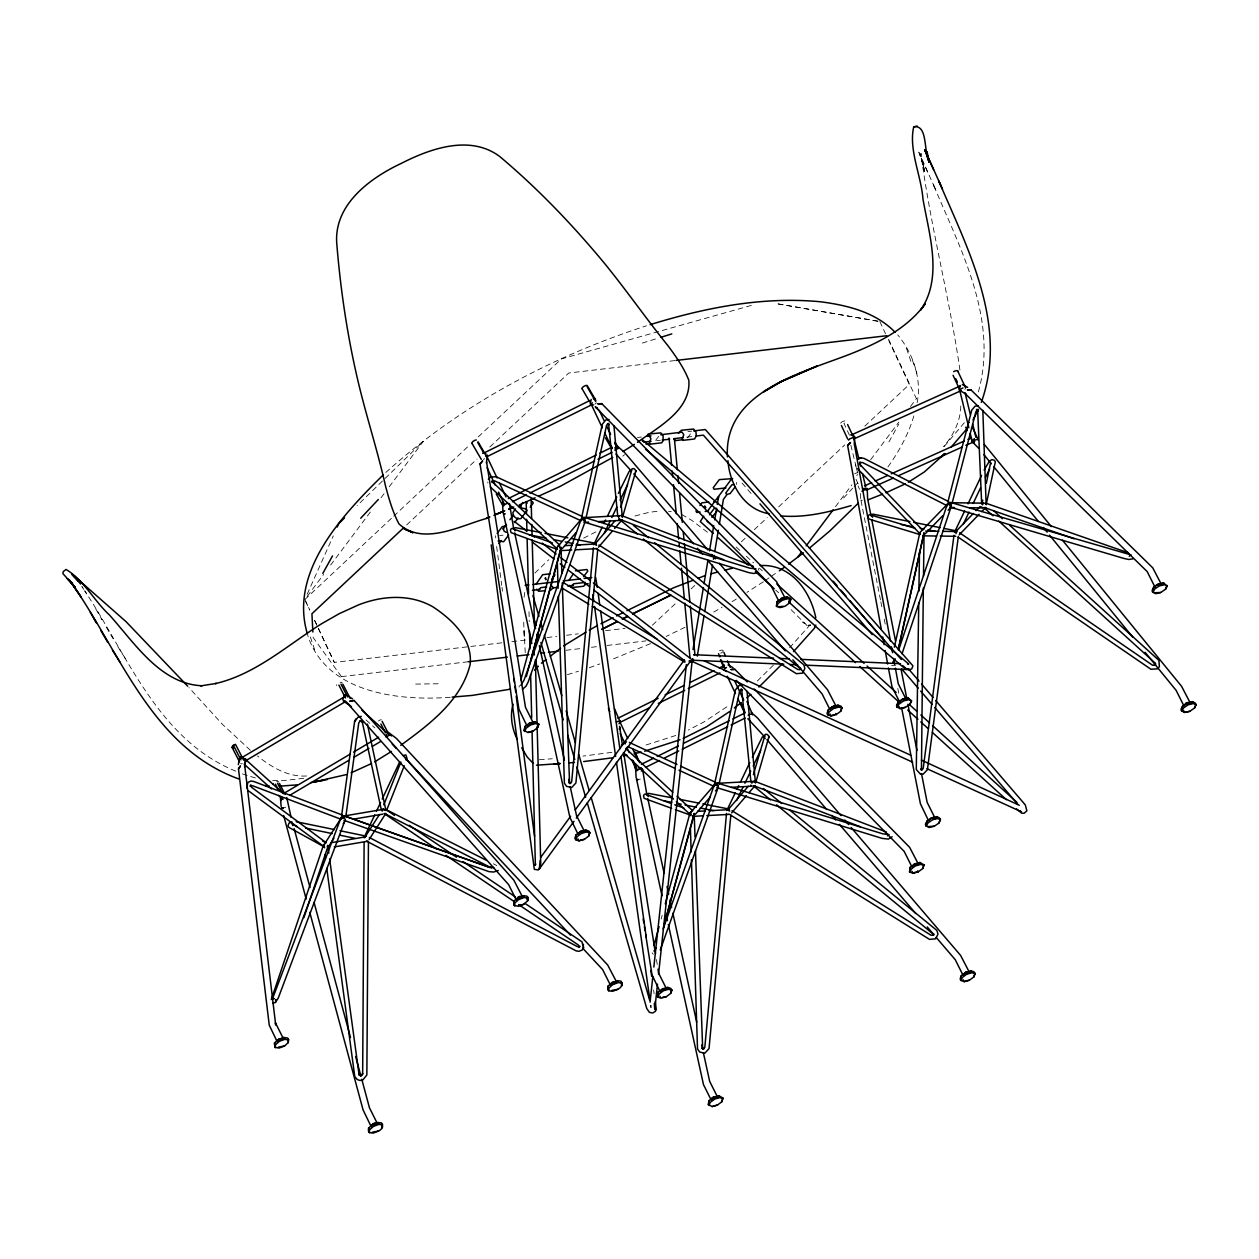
<?xml version="1.0" encoding="UTF-8"?>
<svg xmlns="http://www.w3.org/2000/svg" width="1259" height="1259" viewBox="0 0 1259 1259"><rect width="100%" height="100%" fill="white"/><g stroke="black" fill="none" stroke-linecap="round" stroke-linejoin="round"><path stroke-width="0.75" stroke-dasharray="5 3.75" d="M651.045 1005.217L650.982 1007.704L650.431 1003.801M736.72 484.479L736.531 482.417M495.574 535.736L495.731 537.876M960.79 406.012C960.491 421.246 953.378 435.394 943.51 446.693M917.15 402.628C921.871 378.518 913.09 353.543 897.793 334.925M519.07 687.115L519.29 685.557M524.074 597.285L524.814 592.249M913.861 415.926C908.353 434.701 898.674 452.123 887.217 467.923M978.385 391.911C998.67 318.873 960.334 249.109 932.935 183.688L936.649 191.698M661.148 919.039L662.187 915.246M307.18 594.232L333.289 535.846M888.948 441.94L898.737 424.11M964.347 422.678L943.778 446.976M840.634 423.181L840.933 422.772A3.037 1.133 -25.1 0 1 845.576 420.884A3.037 1.133 -25.1 0 1 843.955 423.433L850.108 436.59M307.165 596.404L323.61 574.466M330.613 565.086L370.524 511.815M381.052 497.73L384.562 493.04M389.251 486.777L423.292 441.327L357.084 505.677M835.472 506.716L851.934 484.778M870.661 459.724L898.832 422.127M910.54 406.484L916.426 398.631M655.671 440.351L658.803 436.181M687.477 437.896L692.702 430.956M534.886 573.05L548.735 559.767M789.566 647.803L810.261 624.669L807.255 625.739L810.686 625.314L807.082 624.999L802.66 621.977L807.129 625.644L788.732 607.342M843.593 497.982L852.831 488.067M854.153 486.651L859.441 481.001M773.341 665.208L756.612 681.733M385.852 472.44C460.432 405.13 551.112 356.627 646.449 325.798M304.82 599.552L392.289 517.528M393.689 516.206L469.686 444.931M478.263 436.889L561.435 358.894L751.576 305.339M406.626 524.987L476.956 459.079M489.83 446.992L568.769 373.01L676.083 360.436M652.382 625.204L676.823 602.321M691.144 588.882L695.472 584.837M741.362 541.811L745.706 537.766M754.283 529.709L767.235 517.591M778.676 506.842L844.726 444.946M864.791 426.14L909.313 384.42L888.854 340.764M622.686 456.199L624.558 454.719M726.852 706.818L703.86 722.005L688.343 730.047M763.347 581.784L746.98 592.344M764.953 580.698L769.721 577.409M771.326 576.307L777.684 571.932M732.061 601.692L737.034 598.576M713.711 612.047L722.052 607.326M583.609 538.144L596.483 531.597M685.006 627.25L666.153 636.44M895.59 665.539L891.592 665.633M381.194 719.534L379.101 720.51A3.037 1.448 -27.2 0 0 378.534 720.982M650.557 643.617L610.269 660.188M675.815 735.476L643.255 745.895M589.322 667.695L599.803 663.934M283.369 808.026L285.746 807.208M642.31 343.062L657.056 338.482M567.4 674.682L578.463 671.236M635.008 515.97L649.487 512.224L660.283 511.028M638.014 779.683L640.312 779.101M303.781 778.298L284.03 780.517L270.638 780.344M611.858 752.347L582.98 756.108M686.753 437.141L692.293 436.48M499.634 535.547L503.033 535.154M637.479 437.455L641.366 437.015M687.902 431.585L691.773 431.129M314.64 620.498L334.28 662.407L502.152 642.767M511.878 641.649L527.521 639.792M547.004 637.526L556.793 636.377M566.519 635.244L578.259 633.859M605.548 630.68L625.093 628.383M341.394 676.634L468.364 661.73M566.046 650.274L581.674 648.448M591.431 647.299L597.301 646.607M607.058 645.458L646.135 640.878M656.663 440.681L660.377 440.257M450.297 697.266C398.71 701.2 326.128 693.001 307.731 635.339M539.324 759.744L552.276 758.752M415.675 684.078L439.706 683.747M306.551 775.985C287.965 777.181 271.456 767.124 257.481 755.982M668.545 511.327L671.315 511.705M877.932 321.218L776.268 303.608L879.821 321.564M880.482 599.945L860.888 499.933L862.069 500.216M255.404 777.92L249.109 776.079M242.436 773.907L247.441 775.528M860.888 499.933L862.179 500.452M235.748 771.138C158.382 739.6 127.647 655.75 84.731 590.849M493.339 863.8L496.801 865.547M681.733 514.506L691.474 520.156L710.375 534.446M250.415 750.317L222.166 724.067L188.944 687.587M366.086 719.975L374.852 727.875M736.122 546.957L740.481 550.938M746.304 556.226L753.574 562.836M759.397 568.124L762.309 570.783M775.733 590.109L778.629 592.753M742.086 483.047L752.3 494.929M341.425 676.618L313.161 637.495L313.003 633.828M652.178 952.795L653.248 954.291M83.802 589.417L81.914 586.537L86.745 593.918M117.921 646.796L125.333 658.52M106.323 627.234L113.121 638.785M95.826 609.057L101.963 619.601L99.933 616.107M888.508 339.19L916.395 398.647M934.745 187.654L919.385 153.504L923.461 165.37M879.852 321.549L885.549 333.792M856.041 479.317L859.11 485.895M858.009 485.927L859.582 489.31M304.851 599.536L309.761 610.001M314.671 620.482L334.312 662.391M305.638 601.298L309.73 610.017M927.726 172.231L922.926 161.671M912.46 360.231L916.882 373.262M906.464 348.334L910.902 361.396M310.344 636.944L314.687 649.817M921.195 158.146L924.043 169.21L922.217 161.168M758.39 568.549L758.925 570.311M855.396 464.508L856.199 467.262M850.832 445.088L855.915 465.987M856.372 467.892L857.772 473.589M922.375 160.554L924.468 171.539L920.896 153.299C930.448 226.903 949.963 298.839 960.239 372.271M880.859 601.865L881.992 607.625M884.243 619.176L885.376 624.936M897.809 688.405L899.319 696.101M922.926 163.576L924.169 170.012L922.642 161.97M487.737 482.024L487.91 483M656.443 959.531L657.371 965.323M653.594 989.904L654.145 993.792M496.644 546.469L501.727 585.356M501.995 587.292L502.498 591.179M860.526 498.517L860.322 492.001M525.255 652.681L523.98 628.886L524.342 637.857M524.279 635.905L523.539 618.421M529 611.669L529.252 621.505M336.767 685.62A3.037 1.448 -27.2 0 1 336.735 684.802M340.087 682.378A3.037 1.448 -27.2 0 1 342.212 683.086M276.602 781.493A3.037 1.448 -27.2 0 1 278.727 782.201M242.31 763.678A3.037 1.448 -27.2 0 1 240.579 763.599M722.981 651.595A3.037 1.338 -23 0 0 721.596 650.148L720.888 650.258A3.037 1.338 -23 0 0 718.228 651.627M722.587 652.036A3.037 1.338 -23 0 1 720.652 653.185M857.867 474.564A3.037 1.133 -25.1 0 1 856.608 475.367M854.625 473.84A3.037 1.133 -25.1 0 1 857.41 472.786M965.574 388.527A3.037 1.133 -25.1 0 1 964.819 389.361M484.762 458.685A3.037 1.228 -30.2 0 1 483.362 459.378M596.42 402.707A3.037 1.228 -30.2 0 1 594.893 404.123M920.534 156.242L918.802 152.119L920.423 156.195"/><path stroke-width="1.5" d="M364.119 842.57L362.655 1073.943L360.42 1075.8L358.658 1074.305L359.098 1074.981L329.622 858.906M368.446 841.862L366.857 1074.95L362.86 1079.939L359.759 1080.458L357.163 1079.451L354.755 1076.476L326.758 868.348M274.855 1047.331L274.525 1042.924L278.459 1039.415L283.7 1037.479L287.54 1037.983L288.5 1039.242L288.248 1042.625L284.565 1045.977L279.073 1048.07L274.855 1047.331L274.525 1042.924M382.468 1127.135L381.556 1122.934L377.81 1122.524L372.57 1124.46L368.635 1127.97L368.399 1130.724L369.343 1132.612L373.183 1133.116C375.843 1131.904 382.941 1130.299 382.122 1126.443M514.254 905.504L513.924 901.098L517.606 897.746L523.099 895.653L526.939 896.156L527.899 897.415L527.663 900.799L523.728 904.292L518.488 906.244L514.254 905.504L513.924 901.098M621.883 985.325L620.955 981.107L617.225 980.698L611.717 982.791L608.034 986.143L607.814 988.897L608.758 990.786L612.598 991.289C615.289 990.156 622.339 988.425 621.521 984.617M918.74 602.888L916.284 769.501L920.455 774.175L923.115 774.206L927.379 769.816L958.288 536.916M918.913 591.132L919.495 551.93M923.335 588L921.446 769.611L920.707 769.044L922.454 769.658M923.492 576.229L924.027 535.044M382.358 1127.671L382.5 1124.208M621.773 985.844L621.915 982.382M486.84 456.891L487.233 455.003L486.572 462.069L525.491 707.369L533.281 722.934L529.504 723.138L525.003 726.459L524.012 730.472L527.899 732.502L533.297 730.944L537.577 727.718L538.742 724.067L534.666 721.675L529.535 723.107L527.017 726.05L518.944 709.273L480.025 463.973L482.527 461.077L480.025 463.973M589.763 832.939L588.819 831.05L585.781 830.059L580.651 831.491L576.103 834.843L574.97 837.912L575.914 839.784L579.014 840.886L584.396 839.328L588.677 836.102L589.763 832.939L586.725 831.947L581.595 833.379L577.063 836.731L575.914 839.784M671.818 990.345L670.874 988.457L667.774 987.371L662.643 988.803L658.111 992.155L657.025 995.318L657.969 997.207L661.006 998.198L666.404 996.64L670.685 993.414L671.818 990.345L668.718 989.259L663.587 990.676L659.055 994.043L657.969 997.207M703.372 1052.666L709.651 1081.324L717.441 1096.888L713.664 1097.093L709.21 1100.539L708.172 1104.426L712.122 1106.582L717.504 1105.024L721.785 1101.782L722.902 1098.021L718.889 1095.739L713.759 1097.171L711.178 1100.004L703.498 1084.66L668.309 924.468M783.869 597.537L777.118 601.566L776.473 606.271L780.013 607.609L785.144 606.177L789.692 602.825L790.495 598.45L786.781 596.782L781.398 598.34L778.865 601.267L771.059 585.703L595.177 406.767M841.878 708.03L840.933 706.142L837.896 705.15L832.498 706.724L828.217 709.95L827.084 713.003L827.541 714.545L831.129 715.993L836.259 714.561L840.792 711.193L841.878 708.03L838.84 707.039L833.442 708.612L829.162 711.839L828.029 714.892M754.141 688.972L909.643 847.338L918.236 863.847L914.475 864.052L910.226 867.246L909.58 871.968L913.121 873.29L918.252 871.857L922.8 868.505L923.949 864.854L919.888 862.462L914.506 864.02L911.972 866.963L904.167 851.383L736.279 680.395M974.985 973.726L974.041 971.838L971.004 970.846L965.606 972.404L961.325 975.631L960.192 978.684L960.648 980.242L964.237 981.674L969.367 980.242L973.899 976.89L974.985 973.726L971.948 972.735L966.55 974.293L962.269 977.519L961.136 980.572M275.328 1047.661L275.469 1044.797L279.404 1041.303L284.644 1039.367L288.484 1039.871M288.248 1042.625L288.5 1039.242M368.856 1132.282L368.635 1127.97M514.742 905.835L514.868 902.986L518.551 899.634L524.059 897.541L527.883 898.045M527.663 900.799L527.899 897.415M608.27 990.471L608.034 986.143M911.5 701.058L907.865 697.785L902.86 698.95L898.06 702.192L896.518 705.496L896.959 707.023L900.122 708.644L905.394 707.369L909.927 704.237L911.5 701.058L908.809 699.674L903.805 700.838L899.005 704.08L897.462 707.369M940.41 819.798L939.466 817.909L936.806 816.65L931.802 817.799L927.002 821.057L925.428 824.22L925.869 825.762L929.063 827.493L934.335 826.219L938.868 823.087L940.41 819.798L937.75 818.523L932.746 819.688L927.946 822.945L926.372 826.109M1167.109 586.08L1163.473 582.807L1158.201 584.082L1153.669 587.213L1152.127 590.502L1152.567 592.045L1155.731 593.666L1160.735 592.501L1165.535 589.243L1167.109 586.08L1164.418 584.695L1159.146 585.97L1154.613 589.102L1153.071 592.391M1196.019 704.82L1195.074 702.931L1192.415 701.656L1187.143 702.947L1182.61 706.079L1181.036 709.242L1181.477 710.768L1184.672 712.515L1189.676 711.351L1194.476 708.109L1196.019 704.82L1193.359 703.545L1188.087 704.835L1183.554 707.951L1181.981 711.13M238.486 768.95L240.296 766.133L238.486 768.95L269.237 1025.109L277.279 1041.917L279.089 1039.084L283.228 1038.392L275.438 1022.812L275.705 1025.046L244.671 765.126L244.702 766.888L245.757 759.051L241.24 757.525L239.399 758.579L238.329 764.654M369.343 1132.612L369.579 1129.858L373.514 1126.349L378.754 1124.413L382.5 1124.822M608.758 990.786L608.978 988.032L612.677 984.68L618.169 982.587L621.899 982.996M723.217 666.137L723.311 665.02A3.037 1.338 -23 0 0 723.217 666.137L720.478 659.669M593.414 547.759L571.696 781.666L569.776 783.665L570.799 783.067L568.942 782.563L569.572 783.161L568.596 779.337M726.522 813.456L704.804 1047.346L702.884 1049.361L703.907 1048.747L702.05 1048.259L702.679 1048.857L695.456 850.659M597.742 549.27L575.914 782.941L571.696 787.536L566.613 786.387L564.41 783.255L558.382 596.042M730.849 814.951L709.022 1048.621L704.804 1053.216L699.721 1052.068L697.517 1048.936L691.427 859.787M486.462 463.202L486.572 462.069M850.675 434.859L853.476 435.457L854.688 437.03L854.279 443.813L890.428 641.067M650.069 1002.195L652.792 976.827M653.846 967.069L686.375 664.579M657.497 984.129L654.774 1009.498L654.287 1003.47M658.536 974.387L692.198 660.377L691.474 661.117L912.665 762.199M909.927 704.237L911.532 700.476M938.868 823.087L940.442 819.2M1165.535 589.243L1167.14 585.498M1194.476 708.109L1196.05 704.222M718.228 499.367L718.59 496.644L717.284 504.387M953.992 535.264L923.193 768.399L921.305 770.288M341.614 815.643L354.566 721.832L357.965 717.174L361.317 716.387M345.816 816.65L358.768 722.839L360.609 720.51L359.869 721.077L362.025 721.423L361.475 720.652L362.671 722.398L362.214 721.722L381.335 809.852M556.667 548.798L556.887 547.24L520.833 679.876M691.396 811.803L689.995 812.936L690.719 815.738M275.564 1001.361L275.815 999.725M407.082 758.705L405.902 754.959L403.305 755.542M537.577 727.718L538.742 724.067M588.677 836.102L589.794 832.325M670.685 993.414L671.834 989.747M789.692 602.825L790.841 599.158M721.785 1101.782L722.902 1098.021M840.792 711.193L841.909 707.432M922.8 868.505L923.949 864.854M973.899 976.89L975.017 973.113M693.001 649.534L703.372 587.607M704.017 583.735L707.904 560.507M709.525 550.828L713.727 525.664M714.703 519.857L716.639 508.258M697.281 656.128L704.08 615.431M704.741 611.559L712.5 565.071M713.475 559.248L714.121 555.376M714.766 551.505L718.338 530.196M719.314 524.373L723.421 499.351L726.773 494.866M619.947 722.572L620.341 720.683M919.637 533.8L919.951 532.242L894.346 647.189M981.989 503.883L982.775 500.138M986.301 483.267L990.613 462.635L991.321 463.847M986.615 502.577L995.35 461.801L994.374 460.243L991.903 459.582L989.322 461.266L984.097 470.079M898.312 649.817L924.012 532.966L898.596 647.693M581.705 517.15L602.321 424.236L605.736 420.002L609.057 419.499M585.923 518.425L606.539 425.511L608.412 423.386L607.389 424L609.309 424.598L608.616 423.89L617.76 516.19M719.031 784.121L739.647 691.191L741.52 689.066L740.497 689.68L742.417 690.294L741.724 689.586L750.915 781.981M955.927 533.643L957.155 531.046L943.92 528.402M947.838 502.152L971.759 410.119L975.111 406.122L978.385 405.776M952.024 503.569L975.945 411.536L977.802 409.537L976.48 409.474L978.432 410.89L977.661 410.198L981.658 503.726M342.731 818.476L344.085 815.832L489.09 867.152L493.748 867.577M526.325 676.618L560.995 547.665L558.288 546.123M663.524 927.143L694.15 813.471M531.03 659.354L560.9 549.459M653.94 945.572L659.087 926.624M665.271 903.883L689.995 812.936M663.619 926.923L694.008 815.14L692.481 816.037M503.348 528.276L504.072 531.141L506.291 532.384M520.691 505.111L521.415 507.959L526.183 508.951L526.97 510.524L520.943 518.582C517.15 519.936 512.413 516.646 512.917 512.57L515.498 508.904M635.433 472.424L635.921 470.756L634.237 468.741L632.537 468.584L629.091 471.527L618.389 493.371M768.541 738.12L769.029 736.436L767.345 734.438L765.645 734.265L762.199 737.207L752.347 757.288M622.638 516.835L635.921 470.756M755.746 782.516L769.029 736.436M815.832 625.046L814.274 628.414L793.532 651.611M620.813 507.188L631.688 470.095L631.074 471.511M753.386 774.741L764.795 735.791L764.182 737.207L765.189 738.592M854.106 438.95L854.688 437.03M524.358 731.18L525.003 726.459M776.473 606.271L777.118 601.566M657.466 996.86L658.111 992.155M909.58 871.968L910.226 867.246M513.09 704.143C509.738 715.568 511.988 728.221 516.945 738.86M535.988 584.349L542.676 574.702L550.293 573.805M568.848 580.509L573.443 573.648M981.328 402.361C1008.475 325.892 968.25 250.085 938.789 181.028L942.503 189.055M583.027 519.873L584.396 517.402L749.813 568.171L755.982 568.848M716.135 785.553L717.504 783.098L882.921 833.867L889.09 834.544M898.8 649.565L947.429 503.883L951.348 505.426M902.026 653.799L951.269 506.275M271.283 999.536L323.484 845.104L324.759 843.892M303.875 917.638L327.781 846.929M524.861 731.526L525.947 728.347L530.48 724.995L535.61 723.563L538.71 724.665M575.426 839.454L576.103 834.843M776.976 606.618L778.062 603.454L782.343 600.228L787.725 598.654L790.825 599.756M827.541 714.545L828.217 709.95M708.534 1105.134L709.21 1100.539M910.084 872.314L911.17 869.135L915.45 865.909L920.833 864.351L923.933 865.452M960.648 980.242L961.325 975.631M585.262 521.163L528.088 682.205L525.9 686.344L522.454 689.287M663.1 929.032L714.372 784.656L718.322 786.057M718.37 786.859L660.283 949.963M949.255 504.812L950.608 502.451L1131.211 554.967M709.022 1105.481L710.155 1102.428L714.703 1099.06L719.833 1097.628L722.871 1098.619M345.391 819.42L278.239 998.104L275.312 1002.557L272.699 1003.14M386.639 810.229L404.265 765.818M383.79 804.831L400.897 762.073M355.715 718.999L354.566 721.832M847.622 445.497L850.454 442.586L847.622 445.497L881.3 629.217M341.724 817.532L343.077 817.799L343.707 816.351M382.122 811.126L382.815 809.506L386.009 809.568L486.415 860.29M713.523 1096.825L712.012 1098.415L712.799 1098.714M896.959 707.023L898.06 702.192M1152.567 592.045L1153.669 587.213M337.192 527.017L338.813 523.461L344.447 517.984M535.358 864.776L532.069 731.558M581.894 518.944L583.358 519.259L583.987 517.905M742.165 685.179L738.844 685.683L735.429 689.916L714.388 784.735L716.465 784.939L717.095 783.586M925.869 825.762L927.002 821.057M1181.477 710.768L1182.61 706.079M374.773 814.841L364.04 837.691L365.094 837.534M376.425 811.331L380.564 802.55M382.217 799.04L399.575 762.136M560.585 548.782L561.042 547.775M948.074 503.883L949.585 504.229L950.199 502.923M964.662 510.934L954.511 532.242L956.1 531.975M968.045 503.82L981.564 475.414M963.277 524.232L969.037 512.114M973.144 503.458L980.556 487.863M985.482 477.476L989.605 468.804M604.367 533.124L610.159 521.006M611.811 517.543L616.784 507.157M620.089 500.248L627.549 484.668M736.641 800.535L743.266 786.686M744.919 783.24L750.71 771.122M753.197 765.928L760.656 750.364M593.729 544.754L602.227 527.033M603.942 523.492L605.642 519.951M607.342 516.41L616.69 496.912M726.836 810.45L735.335 792.729M737.034 789.188L738.75 785.632M740.449 782.091L749.797 762.608M503.679 505.788L503.742 505.662A3.037 1.228 -30.2 0 1 507.928 503.285M327.198 846.394L327.765 845.277M978.542 409.317L972.971 419.939M591.179 399.465L590.172 403.997M722.949 667.695L724.287 665.145M618.578 517.418L619.412 515.828M691.065 811.819L690.64 814.919L676.335 801.684M751.686 783.098L754.267 781.099L886.525 832.073M923.602 533.895L924.043 533.076M322.792 573.427L332.533 555.896M960.334 385.537L959.059 390.085M982.461 504.828L983.373 503.285M693.693 814.463L694.213 813.582M656.269 947.759L653.956 951.033M892.127 836.763L888.398 839.076L882.229 838.4L716.812 787.63M324.507 844.049L342.275 816.304L383.602 809.269M328.851 846.158L333.965 838.164M343.203 823.748L345.249 820.538M405.666 759.728L406.405 758.548M379.463 814.494L365.094 836.92L331.196 842.696M369.123 839.533L385.852 813.408M272.196 999.552L341.095 817.595L343.723 817.894M524.956 903.38L582.004 941.858L583.531 947.901L582.177 950.01L578.967 951.3L576.244 950.923L366.479 841.075M895.369 658.961L892.82 662.203M928.308 157.643C923.76 149.616 927.411 124.373 913.704 126.876C908.51 149.868 921.195 175.505 922.957 198.969C929.142 234.615 943.133 277.688 920.628 310.044L925.223 303.828C906.984 328.788 877.995 343.172 849.888 354.188C801.936 372.884 723.642 391.691 727.419 456.891M887.438 835.866L887.847 834.686M848.566 440.131L848.865 439.721A3.037 1.133 -25.1 0 1 849.321 439.297M540.725 857.348L570.61 816.273M575.206 809.962L684.377 659.905M573.978 821.277L539.34 868.899L538.238 869.922L534.32 869.355L491.183 544.864M576.292 818.114L690.624 660.975L689.554 661.101L690.719 662.265L692.78 658.835L691.396 661.274L693.221 661.101L693.331 659.464L691.537 660.188L783.822 664.201M518.126 517.89L514.632 522.579L514.239 521.368L526.655 531.03M502.908 529.158L506.417 524.436M509.942 519.731L513.452 515.01M519.322 507.157L522.831 502.435M551.772 579.14L554.904 574.938L554.117 573.364M583.578 576.685L587.764 571.082L586.962 569.509L575.536 570.846M508.62 535.044L503.584 541.763L498.108 540.914M530.181 507.141L533.202 503.112L532.415 501.523M699.941 505.504L701.955 502.813L708.801 502.026M703.765 516.127L700.287 521.572L713.349 533.423M707.243 511.484L731.605 478.908M709.478 514.742L714.498 508.022M797.986 556.824L801.495 552.119M806.153 545.871L833.159 509.832M497.132 533.423L502.199 526.671L506.559 525.711M735.209 486.824L730.126 493.575L726.616 494.488L725.813 492.914L731.857 484.857L734.359 484.51M716.843 511.343L711.87 517.323M678.444 433.426L681.402 430.248L693.693 429.036L695.959 432.073L696.306 435.85L694.559 438.982L683.133 440.32L682.331 438.73L683.794 434.764L682.063 432.136L660.755 434.748M498.894 543.495L501.129 540.52M967.321 428.328L951.363 446.866M534.981 865.232L535.815 864.162M1129.307 556.321L1130.33 555.014M386.072 735.177L388.464 732.455L396.27 738.293L607.672 964.976L616.406 981.658L612.267 982.366L610.458 985.199L602.652 969.619L582.555 948.074M978.841 448.456L971.854 441.248M488.35 479.301L490.774 476.956L496.251 476.783L582.665 516.678M557.8 546.5L582.602 517.732L619.916 515.686M562.159 548.704L576.04 532.604M615.179 520.581L594.988 544.014L575.961 545.037M598.497 547.193L612.142 531.361M614.612 528.497L622.056 519.857M520.848 685.337L524.09 680.002L581.265 518.96L585.215 520.36M621.458 744.982L626.447 741.85M689.664 813.629L715.71 783.413L753.024 781.383M695.267 814.384L710.406 796.821M715.458 790.967L717.976 788.04M748.287 786.277L728.095 809.694L709.069 810.733M731.605 812.889L746.477 795.609M748.963 792.745L755.164 785.537M614.801 448.047L616.879 445.749L624.275 452.138L707.888 549.947M616.029 446.693L616.879 445.749M974.403 438.651L971.586 441.563M360.719 518.236L378.329 499.493M858.512 502.955L829.886 530.889L809.38 548.184M595.491 544.344L596.341 543.463L571.633 538.584M361.459 1075.627L362.797 1073.597L360.719 1076.193M944.722 453.696L924.374 471.936L908.353 482.213M782.28 663.839L758.941 687.052M534.556 670.229L538.411 666.231M920.817 531.597L947.508 504.072M925.145 533.895L942.661 515.828M948.043 510.273L950.75 507.487L954.527 507.534M973.38 513.436L955.864 531.503L942.629 531.329M976.071 510.65L980.116 506.48M959.09 534.933L979.109 514.286M981.784 511.532L985.781 507.393M690.624 814.29L690.514 815.297M944.817 453.523L941.213 457.111L944.769 453.618M383.114 475.005C342.322 515.151 288.657 571.806 307.448 634.095M403.777 527.663L311.933 613.747L312.877 632.018M728.332 810.166L729.449 809.144L702.837 803.903M371.263 1125.719L373.105 1124.051L377.244 1123.343L369.454 1107.778L361.774 1079.278M746.792 697.864L750.899 694.37M541.417 663.194L545.839 659.732M550.277 656.285L560.617 648.212M734.296 707.999L741.331 702.522M559.972 548.216L561.152 547.319M788.527 564.142L803.431 552.827M400.74 745.328C429.319 724.397 461.345 700.696 470.158 664.422C472.754 638.99 452.264 619.491 432.703 606.712C409.836 593.697 382.122 595.554 358.327 604.981L339.253 613.668L321.974 623.504C287.493 645.08 256.033 674.116 215.368 683.621L216.343 683.417L200.826 685.872L201.959 685.762C160.365 683.967 134.65 643.003 109.265 614.817C94.299 601.015 83.314 579.565 66.019 569.446L63.17 571.665L62.95 573.663L73.116 584.963L67.294 578.605L69.827 581.406M1185.443 703.529L1187.835 702.459M730.078 711.272L706.598 726.789L683.212 738.435M381.65 810.182L383.035 809.207L385.946 810.513L367.392 724.067M779.29 570.831L784.058 567.541M634.363 444.427L622.906 451.509M637.479 442.365C657.969 427.179 691.254 410.135 688.83 380.265C683.983 367.864 676.162 356.769 668.261 346.099C646.135 318.7 626.069 289.696 603.753 262.454C572.137 224.37 537.656 188.378 499.76 156.525C470.347 134.493 430.767 148.326 401.495 163.292C369.611 178.196 332.943 205.28 336.877 244.891C340.733 291.632 347.752 338.23 358.658 383.869C366.92 418.13 377.826 451.666 385.522 486.068C389.015 498.989 392.714 512.098 398.993 523.964C423.433 546.154 459.991 525.758 486.603 518.44M391.423 751.466L374.631 761.868M563.576 645.914L586.002 632.16M589.212 630.192L597.474 625.503M346.083 695.377L343.943 696.683L342.841 699.296L343.502 701.153L348.885 704.93L508.652 884.668L516.442 900.232L518.252 897.415L522.391 896.707L513.861 880.198L354.094 700.46L349.955 701.169L354.094 700.46M241.555 757.761L344.368 696.856M245.442 760.877L345.658 701.499L351.497 706.787M350.238 754.078L283.417 793.658L245.474 759.366M353.574 752.095L378.629 737.255M289.775 795.31L348.759 760.373M353.81 757.367L368.981 748.381M372.349 746.398L380.785 741.394M612.724 457.458L559.83 486.556L538.616 496.188M498.249 870.567L493.575 872.046L488.917 871.621L343.912 820.301M371.547 763.521L351.072 772.837M617.193 621.568L601.676 629.421L617.256 621.663M622.371 618.94L627.549 616.328M632.726 613.715L670.937 595.098L632.821 613.888M600.936 623.756L613.054 617.665M616.517 615.919L623.441 612.441M626.919 610.709L673.848 587.685L693.048 580.257M622.434 619.082L627.627 616.485M905.268 483.881L885.958 492.773M483.094 453.413L589.668 400.614M486.525 456.907L592.076 404.611M508.274 498.58L596.231 455.003M599.74 453.256L612.063 447.165L612.142 448.613L604.808 433.049M512.413 501.712L526.388 494.787M529.882 493.056L594.531 461.03M598.025 459.299L612 452.374M857.898 458.874L861.282 457.804L857.898 458.874L861.282 457.804L864.225 458.496L948.798 501.712M617.949 718.244L658.127 698.32M665.114 694.858L684.329 685.337M689.57 682.74L714.042 670.622M719.282 668.025L724.523 665.429M619.633 722.587L649.55 707.778M658.331 703.419L684.723 690.341M688.248 688.61L719.912 672.92M641.382 764.26L653.689 758.17M657.214 756.423L678.318 745.957M683.59 743.345L729.339 720.683M732.848 718.952L745.171 712.846M645.521 767.408L659.496 760.483M664.736 757.887L678.727 750.962M682.221 749.231L727.639 726.726M731.133 724.995L745.108 718.071M233.513 748.019A3.037 1.448 -27.2 0 1 233.403 745.312L235.496 744.337L243.617 760.106A3.037 1.448 -27.2 0 1 245.725 760.814L245.647 761.254A3.037 1.448 -27.2 0 1 244.97 762.23M390.573 735.225A3.037 1.448 -27.2 0 0 389.314 735.303L387.205 736.279A3.037 1.448 -27.2 0 0 386.214 737.239M519.18 505.016L535.091 497.793M852.39 434.481L960.444 385.868M853.807 438.95L960.822 390.809M864.508 485.88L871.637 482.669M875.21 481.064L887.689 475.446M891.262 473.84L964.394 440.949M967.951 439.344L971.523 437.739M866.648 490.034L893.229 478.074M898.533 475.682L962.301 446.992M965.842 445.403L974.702 441.421M758.107 572.53L753.716 573.474L749.121 572.703L583.704 521.95M647.708 434.465L648.542 434.087M550.812 590.062L553.11 587.874L552.308 586.301M493.858 515.372L504.733 510.792M510.163 508.51L513.798 506.984M508.793 509.029L512.271 507.582M557.957 546.123L559.578 545.462M508.762 509.25L512.24 507.833M868.694 499.587L882.59 494.157M520.675 896.502L518.267 896.912L519.007 898.627M517.606 897.746L518.22 899.068L523.964 896.833L523.099 895.653M278.333 1047.126L284.565 1045.977M611.717 982.791L612.33 984.113L618.075 981.878L617.225 980.698M372.444 1132.171L378.676 1131.023M698.289 578.227L705.26 575.52M1132.99 558.823L1128.804 559.484L1124.271 558.54L949.679 506.999M679.986 739.788L644.671 751.214M519.92 905.315L523.728 904.292M278.459 1039.415L279.057 1040.752L284.55 1038.659L283.7 1037.479M611.858 990.345L617.839 989.354M372.57 1124.46L373.168 1125.798L378.676 1123.705L377.81 1122.524M375.292 1123.28L373.215 1123.626L373.97 1125.341M650.132 324.665C705.103 307.668 763.064 296.18 820.789 301.814C847.401 305.229 875.965 312.311 895.133 332.329M660.739 337.333L671.802 333.903M781.398 598.34L782.044 599.646L787.693 597.946L786.781 596.782M832.498 706.724L833.159 708.014L838.809 706.33L837.896 705.15M580.446 840.099L584.396 839.328M914.506 864.02L915.151 865.326L920.801 863.643L919.888 862.462M662.454 997.396L666.404 996.64M965.606 972.404L966.267 973.711L971.917 972.027L971.004 970.846M717.504 1105.024L712.122 1106.582M346.272 774.615L310.532 782.768M593.508 404.816L592.832 405.02A3.037 1.228 -30.2 0 1 591.337 404.202L591.557 403.761A3.037 1.228 -30.2 0 1 592.454 402.786M779.227 606.665L783.161 606.334M529.535 723.107L530.196 724.413L535.579 722.855L534.666 721.675M830.185 714.105L830.688 715.757L834.276 714.719M580.651 831.491L581.312 832.797L586.694 831.239L585.781 830.059M912.177 871.401L912.681 873.069L916.269 872.031M662.643 988.803L663.304 990.093L668.686 988.535L667.774 987.371M965.59 980.934L969.367 980.242M713.759 1097.171L714.42 1098.477L719.802 1096.919L718.889 1095.739M1160.294 583.578L1155.793 585.608L1155.007 587.182L1147.217 571.617L964.347 392.839L965.889 393.815L960.586 391.061M851.147 505.583C828.312 512.287 804.548 518.078 780.596 515.891M710.611 573.915L717.819 572.027M725.011 570.154L732.219 568.265M917.181 126.01L913.704 126.876M1158.201 584.082L1158.878 585.372L1164.418 583.987L1163.473 582.807M901.491 707.951L905.394 707.369M1187.143 702.947L1187.819 704.237L1193.359 702.837L1192.415 701.656M928.245 826.565L934.335 826.219M1154.912 592.721L1160.735 592.501M902.86 698.95L903.537 700.24L908.809 698.965L907.865 697.785M1183.728 710.627L1184.2 712.279L1189.676 711.351M931.802 817.799L932.478 819.09L937.75 817.815L936.806 816.65M291.962 821.985L289.019 823.15L288.012 825.636L288.736 827.305L324.413 846.961L323.799 845.513M634.19 753.669L641.224 752.127M510.414 689.161L472.267 695.409L452.123 697.108M327.214 779.557L314.042 781.981L323.799 780.218M623.567 755.841L627.139 755.211M352.788 819.263L382.925 814.132M334.264 846.914L368.069 841.169M538.789 589.495L540.882 587.638L546.595 586.962M571.649 585.655L573.742 583.783L585.167 582.445L585.954 584.019L583.672 586.222L572.31 587.544L569.572 585.325M612.834 757.761L583.688 761.569M754.896 782.437L755.825 782.311M673.817 438.699L683.055 437.581M695.991 436.039L703.388 435.158L901.381 659.574M532.526 590.314L539.954 589.432M552.937 587.89L556.651 587.449M676.083 360.436L886.84 335.712M650.447 433.867L660.833 432.876L663.1 435.913L663.068 440.933L661.699 442.822L650.274 444.159L649.487 442.586L650.95 438.62L649.203 435.992M647.173 436.338L651.06 435.882M693.709 430.908L705.355 429.555L912.917 665.822L911.768 668.891L909.486 669.678L805.414 665.145M645.961 444.018L649.77 443.577M682.63 439.737L675.013 440.619L674.21 439.045M525.113 585.404L528.922 584.963M532.746 584.506L557.501 581.611M563.214 580.934L580.352 578.935M584.16 578.479L591.777 577.582M567.919 586.127L573.443 585.482M584.506 584.176L588.205 583.751M468.364 661.73L507.44 657.151M517.197 656.002L528.922 654.633M540.646 653.248L544.549 652.792M548.468 652.335L558.225 651.186M725.908 487.91L714.058 489.279L713.255 487.705L719.298 479.632L732.691 478.577M700.083 512.051L696.699 512.444L695.912 510.871M705.166 511.469L708.549 511.075M545.131 590.723L538.647 591.274L536.712 589.181M296.998 784.876L279.545 786.183M643.648 442.161L651.076 441.311M662.234 440.052L669.662 439.202M503.395 502.341L502.451 502.451L503.049 512.193M636.157 777.889L635.559 768.132L636.503 768.021M568.926 762.923L574.466 762.403M560.271 763.552L536.539 765.204M559.925 763.505L554.117 763.977L559.673 763.583M635.559 768.132L636.786 768.037M283.244 807.79L281.591 807.9L283.369 808.026M584.868 522.359L588.677 522.139M598.182 521.635L619.113 520.486M564.551 545.666L572.168 545.257M559.94 550.671L571.728 550.026M575.662 549.805L597.254 548.641M731.29 787.316L752.221 786.183L750.726 785.144M697.659 811.347L705.26 810.938M693.048 816.351L702.868 815.816M706.803 815.612L728.41 814.431M272.888 998.78L274.556 998.686M638.706 767.833L641.24 767.722M907.629 664.107L908.746 664.06L642.263 439.69L642.562 441.295M863.69 488.461L867.231 488.508L867.593 498.501L870.992 515.812M948.845 502.687L983.767 503.159M969.65 507.739L982.886 507.928L981.375 506.873M925.617 531.093L938.852 531.282M922.847 535.83L936.413 536.019M940.3 536.066L955.817 536.287M773.624 658.174L693.615 654.696L694.937 654.9L690.31 606.177M779.478 658.426L789.236 658.85M800.944 659.354L900.468 663.682M789.708 664.469L797.561 664.799M280.364 796.868L281.15 806.5M760.184 565.574C790.699 563.654 810.34 590.912 815.816 617.791M531.849 643.506L503.427 513.609L504.78 513.766M662.029 895.826L636.535 779.305L637.888 779.447M265.019 785.459L269.048 785.931M483.031 453.051L485.864 453.523M296.18 821.718L334.327 829.555M541.213 532.588L515.702 527.694L511.311 528.638L510.399 530.102L511.028 532.62L557.029 549.333M545.021 533.344L567.825 537.829M672.416 797.907L648.81 793.39L644.419 794.335L643.506 795.782L644.136 798.316L671.645 808.325M680.017 799.402L699.028 803.148M529.063 534.776L546.186 538.175M553.803 539.686L561.404 541.197M565.212 541.952L572.829 543.463M576.622 544.218L580.43 544.974M664.075 800.834L671.692 802.345M677.389 803.478L681.198 804.233M685.006 804.989L696.416 807.255M700.224 808.01L713.538 810.654M909.879 521.588L873.179 514.191L868.993 514.868L868.002 516.3L868.741 518.755L870.268 519.479L919.888 534.556M913.656 522.343L940.143 527.647M901.35 524.531L912.712 526.813M920.282 528.339L924.059 529.095M927.852 529.866L935.421 531.392M340.009 830.72L366.511 836.212M305.669 828.06L332.219 833.584M339.788 835.173L354.959 838.321M713.947 501.428L715.348 501.743M343.077 817.799L344.73 818.193M601.771 403.651L597.994 403.856L601.771 403.651L776.535 581.658L785.128 598.167M503.427 513.609L504.906 514.002M734.878 669.347L731.101 669.552L734.878 669.347L747.264 681.953M636.535 779.305L638.014 779.683M769.107 513.735C744.226 509.659 729.512 484.211 727.954 460.637M915.277 528.355L870.945 515.057L872.66 517.229M906.181 668.655L909.486 669.678L904.198 667.962L645.505 449.211M583.358 519.259L584.916 519.778M716.465 784.939L718.023 785.474M1128.316 552.811L985.105 502.923L986.379 503.773M984.176 507.471L1074.132 538.805M344.085 815.832L489.924 867.53M552.418 542.912L513.074 528.859L514.553 529.236L515.041 530.889M671.22 803.494L646.182 794.539L647.661 794.933L648.149 796.569M674.793 804.769L683.747 807.963M675.343 809.663L690.137 815.014M342.527 815.108L253.83 781.509L251.029 781.021L247.913 782.406L246.622 787.977M341.268 819.357L252.587 785.742L249.959 786.057L250.84 784.845L251.564 787.268L326.112 842.649M753.417 566.377L621.159 515.403L622.513 516.174M723.736 559.751L618.987 518.944M753.574 785.632L860.464 826.833M971.067 389.975L967.526 389.928L971.067 389.975L1152.74 567.825L1161.365 584.333M239.273 779.132C151.269 747.484 120.172 651.69 70.504 581.532L81.284 597.285L69.245 579.927L75.367 587.748L70.488 581.737L73.274 585.183M949.585 504.229L951.08 504.828M405.398 529.472L413.031 532.762L403.934 528.764M703.986 660.755L910.713 755.211M921.415 760.09L1019.318 805.288M926.939 768.714L1021.505 811.85L1019.759 810.812M728.08 810.292L729.764 811.064M581.123 520.801L494.724 480.907L491.891 481.111L492.961 480.686L492.269 482.59L492.096 481.615L559.563 545.021M629.358 742.464L676.98 764.465M680.505 766.086L715.757 782.374M627.832 746.587L675.438 768.572M678.963 770.209L714.231 786.497M900.122 708.644L899.178 706.755M593.257 398.411L594.956 399.26M384.341 813.424L491.671 868.033M947.161 505.756L862.572 462.541L859.661 462.667L860.637 462.336L859.755 464.272L859.519 463.343L859.991 464.54L922.658 530.275M527.899 732.502L533.297 730.944M964.237 981.674L963.292 979.785M579.014 840.886L578.07 838.998M962.332 384.593L967.636 387.363M369.343 837.503L577.503 946.674L580.037 946.264L579.14 947.476L578.416 945.068L518.614 904.576M728.064 664.941L733.068 667.711M723.264 669.694L726.616 671.535M297.203 826.754L292.135 823.921L292.875 825.605M322.509 840.886L325.876 842.775M754.267 781.099L755.62 781.87M563.465 582.665L657.088 639.194M562.033 588.032L588.96 604.289M592.328 606.334L684.88 662.25M595.837 548.357L796.412 673.691L802.644 673.124L804.879 668.34L803.73 664.689L654.664 542.755M728.945 814.038L929.52 939.387L935.752 938.805L937.986 934.036L936.822 930.385L789.283 809.679M598.906 545.037L797.954 669.583L800.74 669.253L799.654 669.678L800.409 667.884L800.535 668.749L643.38 539.025M732.014 810.733L931.062 935.264L933.832 934.949L932.762 935.374L933.517 933.58L933.627 934.43L927.238 926.954M595.224 544.486L596.656 545.383M348.098 695.975L352.473 698.808M386.403 809.915L394.539 815.407M409.222 825.306L456.498 857.19M463.013 861.597L515.183 896.786M384.451 813.755L436.181 848.771M445.875 855.333L513.766 901.287M597.679 408.561L595.743 407.239L597.238 408.325M959.578 532.777L1152.567 665.224L1155.463 664.957L1154.487 665.287L1155.4 663.477L1155.605 664.296L1155.132 663.084L998.78 521.1M958.052 537.042L1150.931 669.253L1157.257 668.875L1159.382 666.688L1158.925 660.361L1009.687 525.255M247.976 790.479L324.413 846.961M533.297 763.473L527.128 756.927L521.714 747.736M531.314 534.65L534.414 537.058M542.173 543.101L556.132 553.976M560.79 557.595L566.991 562.427M570.091 564.835L590.266 580.541M593.367 582.948L691.097 659.024M532.478 542.204L554.039 559.012M560.208 563.812L564.819 567.416M567.903 569.808L589.464 586.615M594.091 590.219L684.975 661.038M633.371 525.333L648.574 537.782M763.426 788.527L781.682 803.462M753.732 786.104L770.445 799.811M776.52 804.8L933.627 934.43M619.05 519.054L637.29 534.021M616.013 454.09L631.263 470.945M751.23 712.484L757.383 717.819L840.996 815.627M747.877 718.732L763.096 735.146M902.687 665.539L905.016 667.616M361.884 710.155L386.356 732.282M244.167 764.182L271.519 788.905M278.711 795.405L283.023 799.308M993.744 510.824L1002.432 518.692M984.302 507.944L992.989 515.828M712.846 525.79L707.086 521.257M776.85 584.003L864.13 663.383M867.042 666.027L896.125 692.481M909.218 704.395L916.489 711.005M920.848 714.986L929.583 722.918M932.494 725.562L1016.863 802.298M717.709 537.388L748.161 565.071M755.416 571.649L774.269 588.787M788.779 601.975L855.506 662.612M859.866 666.562L899.036 702.144M907.739 710.06L917.89 719.282M920.785 721.926L928.04 728.52M932.4 732.47L1006.382 799.685M1016.532 808.923L1021.773 813.235L1024.165 813.22L1026.872 810.796L1025.282 804.894L935.657 700.492M490.333 486.997L557.532 549.223M623.441 752.693L673.486 799.024M526.718 898.91L527.773 900.279M625.77 748.46L672.778 792.241M677.043 796.223L692.718 810.812M72.613 574.623L126.026 621.647L187.67 686.171M788.748 600.936L789.771 602.321M324.602 847.748L323.484 845.104M857.536 468.663L920.455 534.272L920.124 532.714M392.194 744.069L396.207 748.381M405.587 758.437L570.484 935.138M71.92 574.277L78.121 580.981M75.509 578.149L72.282 574.608L74.816 577.393M70.504 582.146L74.816 586.993L72.613 584.381M374.395 1123.217L375.654 1124.633M833.222 581.17L837.062 585.64M840.902 590.125L846.017 596.089M849.856 600.559L884.432 640.831M908.762 669.174L919.007 681.103M921.572 684.078L933.092 697.502M759.948 503.852L872.219 634.63M901.554 668.828L918.141 688.138M920.691 691.112L932.179 704.489M934.729 707.464L1017.65 804.076M711.697 554.401L715.521 558.87M719.33 563.324L827.493 689.696L836.181 706.441L832.419 706.645L829.917 709.541L822.127 693.977L792.855 659.779M633.812 473.919L693.615 543.809M697.423 548.263L702.522 554.212M707.605 560.161L785.223 650.856M844.805 820.097L848.629 824.551M851.163 827.525L960.586 955.392L969.288 972.121L965.527 972.326L963.025 975.221L955.235 959.657L936.145 937.357M766.92 739.615L826.722 809.49M831.806 815.439L835.63 819.892M839.438 824.362L915.781 913.562M984.318 444.411L1051.312 526.561M1062.486 540.253L1181.587 686.312L1190.274 703.057L1186.733 703.01L1183.916 705.921L1176.126 690.357L1145.108 652.319M983.814 454.546L990.015 462.147M993.729 466.711L1038.407 521.478M1043.365 527.568L1047.079 532.132M1049.565 535.169L1132.691 637.101M75.603 577.881L80.592 584.05M78.499 581.469L74.47 576.213L76.657 579.156M621.379 515.86L622.324 517.134L613.951 425.747M754.487 781.556L755.431 782.815L747.059 691.443M833.678 705.953L834.78 707.479M527.238 503.112L526.168 501.617L526.482 513.404M519.699 896.345L520.801 897.997M985.293 503.411L986.143 504.717L982.823 410.308M112.429 650.132L119.904 661.951M595.586 577.141L597.317 587.449M100.783 630.476L107.613 642.074M90.286 612.315L96.424 622.843L94.394 619.334M595.837 400.409L587.261 385.647A3.037 1.228 -30.2 0 0 584.145 386.183A3.037 1.228 -30.2 0 0 582.036 388.638M587.15 386.765L595.727 401.511M614.974 442.271L618.153 447.748M582.177 388.921L589.605 401.668M605.437 437.864L610.993 447.433M478.011 441.767L486.383 456.167A3.037 1.228 -30.2 0 0 485.596 455.931M477.916 442.869L483.314 452.154M472.046 443.483L481.316 459.425M496.235 494.016L502.719 505.174M1186.45 702.805L1187.331 704.458M545.619 577.85L545.887 579.817L545.053 578.196M704.332 506.37L705.764 507.66L704.961 506.024M382.091 721.281L389.314 735.303M380.895 724.004L385.396 732.738L387.489 731.762A3.037 1.448 -27.2 0 0 386.057 732.329M342.904 684.298L350.207 698.493M340.984 684.125L347.594 696.967M338.876 685.101L345.485 697.942M279.435 783.413L285.116 794.445M277.515 783.24L282 791.974M275.406 784.215L278.113 789.456M233.403 745.312L240.91 759.901M232.175 747.563L239.478 761.758M918.252 871.857L917.717 870.803M836.259 714.561L835.724 713.491M371.295 1126.868L363.064 1109.887L309.777 912.366M569.572 783.161L562.238 582.917M734.752 681.103L743.739 700.161M727.324 676.288L735.461 693.567M737.916 698.745L744.431 712.563M599.19 410.214L604.084 420.6M606.539 425.81L610.631 434.465M614.707 443.137L617.162 448.33M591.761 405.414L602.353 427.871M620.372 722.871L627.706 738.419M632.6 748.79L638.297 760.877M620.246 733.541L625.156 743.943M626.793 747.405L629.232 752.614M633.324 761.27L636.598 768.21M486.446 455.459L497.037 477.916M499.493 483.094L506.008 496.927M487.139 467.86L495.306 485.187M498.58 492.112L504.308 504.245M940.615 184.994L925.412 151.253L929.032 161.955L927.741 157.186M957.69 370.917L965.622 387.866M955.817 378.817L957.359 382.107M953.063 375.292L960.192 390.558M972.703 427.918L978.259 439.784M965.7 427.226L967.29 430.609M969.666 435.693L972.845 442.476M847.606 424.535L853.948 438.101A3.037 1.133 -25.1 0 0 852.705 437.817L852.044 437.943A3.037 1.133 -25.1 0 0 851.32 438.179M841.39 425.526L847.732 439.092M933.58 169.572L928.812 159.043M746.965 701.468L752.63 714.797M723.941 652.445L725.357 655.782M727.466 660.786L730.299 667.443M741.441 703.781L744.856 711.87M718.511 653.704L719.88 656.93M721.25 660.157L724.885 668.749A3.037 1.338 -23 0 1 726.49 667.475M635.417 752.693L639.666 762.686M614.502 708.675L620.152 722.005M632.758 760.452L637.085 770.665A3.037 1.338 -23 0 1 640.154 768.84L640.862 768.73A3.037 1.338 -23 0 1 642.452 769.737L642.232 770.178A3.037 1.338 -23 0 1 641.287 771.059M631.987 759.964L636.456 770.539M608.38 708.266L609.749 711.492M712.311 1097.706L712.893 1099.5M928.182 158.949L927.285 156.085L928.906 161.671M532.935 595.617L538.931 616.406M540.567 622.072L542.739 629.626M544.376 635.291L561.813 695.723M566.172 710.831L575.442 742.952M578.699 754.283L589.055 790.164M591.242 797.718L649.55 999.803M533.8 618.012L535.988 625.55M538.175 633.104L539.261 636.881M540.898 642.531L563.277 719.896M567.652 735.004L574.749 759.523M576.921 767.077L585.655 797.262M587.308 802.927L646.796 1008.601L649.439 1012.346L652.76 1012.991L655.388 1011.339L656.269 1009.466L655.231 1001.582M291.065 817.185L286.737 797.498M294.134 828.579L310.013 887.469M314.12 902.656L350.49 1037.495M355.62 1056.49L360.751 1075.485M283.653 815.502L306.189 899.068M965.26 393.611L970.343 414.51M972.656 424.015L975.898 437.314M960.098 391.785L968.863 427.777M970.248 433.474L971.633 439.155M854.153 439.438L858.764 458.386M859.692 462.179L860.605 465.972M862.462 473.541L865.688 486.808M646.544 792.902L642.562 769.249M647.787 798.631L664.091 873.116M667.018 886.493L668.686 894.142M669.945 899.87L671.614 907.503M672.873 913.231L696.683 1022.103M701.704 1045.033L702.538 1048.857M666.216 914.915L667.475 920.644M513.436 527.206L509.454 503.569M514.679 532.935L535.579 628.446M536.838 634.174L538.081 639.902M539.34 645.631L564.425 760.247M570.264 786.985L576.543 815.643L584.333 831.208L580.572 831.412L578.07 834.308L569.886 817.327L535.61 660.692M533.533 651.139L534.367 654.963M927.08 151.694L929.173 162.206M871.747 519.652L895.479 640.815M901.129 669.662L906.795 698.509M907.912 704.269L916.961 750.427M921.478 773.514L927.143 802.361L934.933 817.925L931.392 817.878L928.575 820.789L920.423 803.793L901.586 707.637M891.498 646.874L892.552 652.681M893.622 658.473L894.677 664.28M895.385 668.151L898.218 683.621L906.024 699.186L902.483 699.138L899.666 702.05L891.986 686.722L888.382 667.899M882.716 636.96L884.133 644.687M885.187 650.494L887.674 664.028M928.56 158.854L928.812 160.318M622.434 745.139L619.601 726.301M623.661 752.866L655.53 953.74M657.985 969.194L658.583 973.05L666.389 988.63L662.612 988.834L660.109 991.73L652.036 974.97L645.615 934.398M643.16 918.944L643.774 922.816M644.388 926.671L645.001 930.543M660.062 996.31L660.22 997.254M598.119 593.272L599.756 604.949M600.574 610.772L619.884 748.822M620.97 756.596L646.26 937.42M650.872 970.469L651.69 976.307M592.879 594.736L593.697 600.59M594.531 606.429L615.62 756.423M616.454 762.262L649.88 999.914M328.017 847.228L328.819 853.067M324.916 854.735L325.452 858.622M513.94 678.68L514.443 682.567M514.947 686.454L515.718 692.293M516.221 696.18L534.524 836.165M674.383 438.588L677.342 469.764M677.909 475.603L678.648 483.409M679.561 493.15L682.347 522.375M683.275 532.132L684.015 539.922M684.377 543.809L689.932 602.274M669.064 438.038L671.645 465.248M672.196 471.071L672.762 476.893M673.502 484.668L676.272 513.814M677.2 523.539L678.68 539.072M679.042 542.959L679.419 546.847M679.781 550.734L681.072 564.331M681.449 568.218L684.408 599.315M684.77 603.203L689.948 657.607M540.142 860.542L539.34 868.899L540.756 863.564L537.137 726.317M583.373 944.36L583.421 945.43M583.484 946.831L583.531 947.901M694.276 815.533L694.999 836.999M561.121 549.742L561.907 573.16M690.42 828.579L691.175 851.981M557.328 562.899L558.13 588.236M531.109 498.863L531.628 518.472M531.786 524.358L532.101 536.114M532.211 540.032L534.493 626.321M535.374 659.653L537.026 722.398M526.624 519.306L526.923 531.093M527.128 538.962L528.544 593.98M529.504 631.326L529.945 649.014M530.606 674.556L531.707 717.803M275.784 1000.071L275.831 1001.865M345.627 701.798A3.037 1.448 -27.2 0 1 344.84 700.571M281.402 800.488A3.037 1.448 -27.2 0 1 281.371 799.67M281.638 799.197A3.037 1.448 -27.2 0 1 282.63 798.222M273.187 784.357A3.037 1.448 -27.2 0 1 273.266 783.916M391.03 735.366A3.037 1.448 -27.2 0 1 391.423 736.011M618.956 723.705A3.037 1.338 -23 0 0 619.9 722.823L620.12 722.398A3.037 1.338 -23 0 0 618.531 721.376L617.823 721.501A3.037 1.338 -23 0 0 616.359 722.037M748.161 715.222A3.037 1.338 -23 0 1 750.285 714.278L750.993 714.152A3.037 1.338 -23 0 1 752.457 714.482M634.914 752.158A3.037 1.338 -23 0 1 635.166 753.511M861.974 491.215A3.037 1.133 -25.1 0 1 864.681 489.861L865.342 489.735A3.037 1.133 -25.1 0 1 866.68 490.318M960.885 390.857A3.037 1.133 -25.1 0 1 960.239 389.897L960.538 389.487A3.037 1.133 -25.1 0 1 962.978 387.945M953.645 371.688A3.037 1.133 -25.1 0 1 956.73 370.618A3.037 1.133 -25.1 0 1 957.643 371.578M974.088 442.759A3.037 1.133 -25.1 0 1 972.877 441.83L973.176 441.405A3.037 1.133 -25.1 0 1 976.339 439.643L977.015 439.517A3.037 1.133 -25.1 0 1 978.337 440.083M968.423 422.678A3.037 1.133 -25.1 0 1 969.084 422.552M849.919 438.872A3.037 1.133 -25.1 0 1 850.596 438.494M614.785 450.14A3.037 1.228 -30.2 0 1 618.059 448.723M471.905 443.199A3.037 1.228 -30.2 0 1 473.353 441.169A3.037 1.228 -30.2 0 1 476.327 439.989M635.496 766.92L635.402 768.053A3.037 1.338 -23 0 1 635.496 766.92M594.453 398.017L594.342 399.134A3.037 1.228 -30.2 0 0 594.453 398.017M616.768 445.371L616.674 446.473A3.037 1.228 -30.2 0 0 616.768 445.371M619.68 727.749L619.491 729.386L619.68 727.749M764.559 391.266L763.505 391.911L781.304 381.508L817.091 366.039L780.564 381.886L781.304 381.508L764.559 391.266M346.382 694.622L344.274 695.582A3.037 1.448 -27.2 0 1 346.382 694.622M241.791 756.565L239.698 757.54A3.037 1.448 -27.2 0 1 241.791 756.565M489.641 516.977L486.163 518.409L489.641 517.008M503.569 511.185L494.866 514.805L503.537 511.359M693.221 661.101L689.303 661.085L693.221 661.101M926.435 153.661L924.751 149.664L926.356 153.692"/></g></svg>
